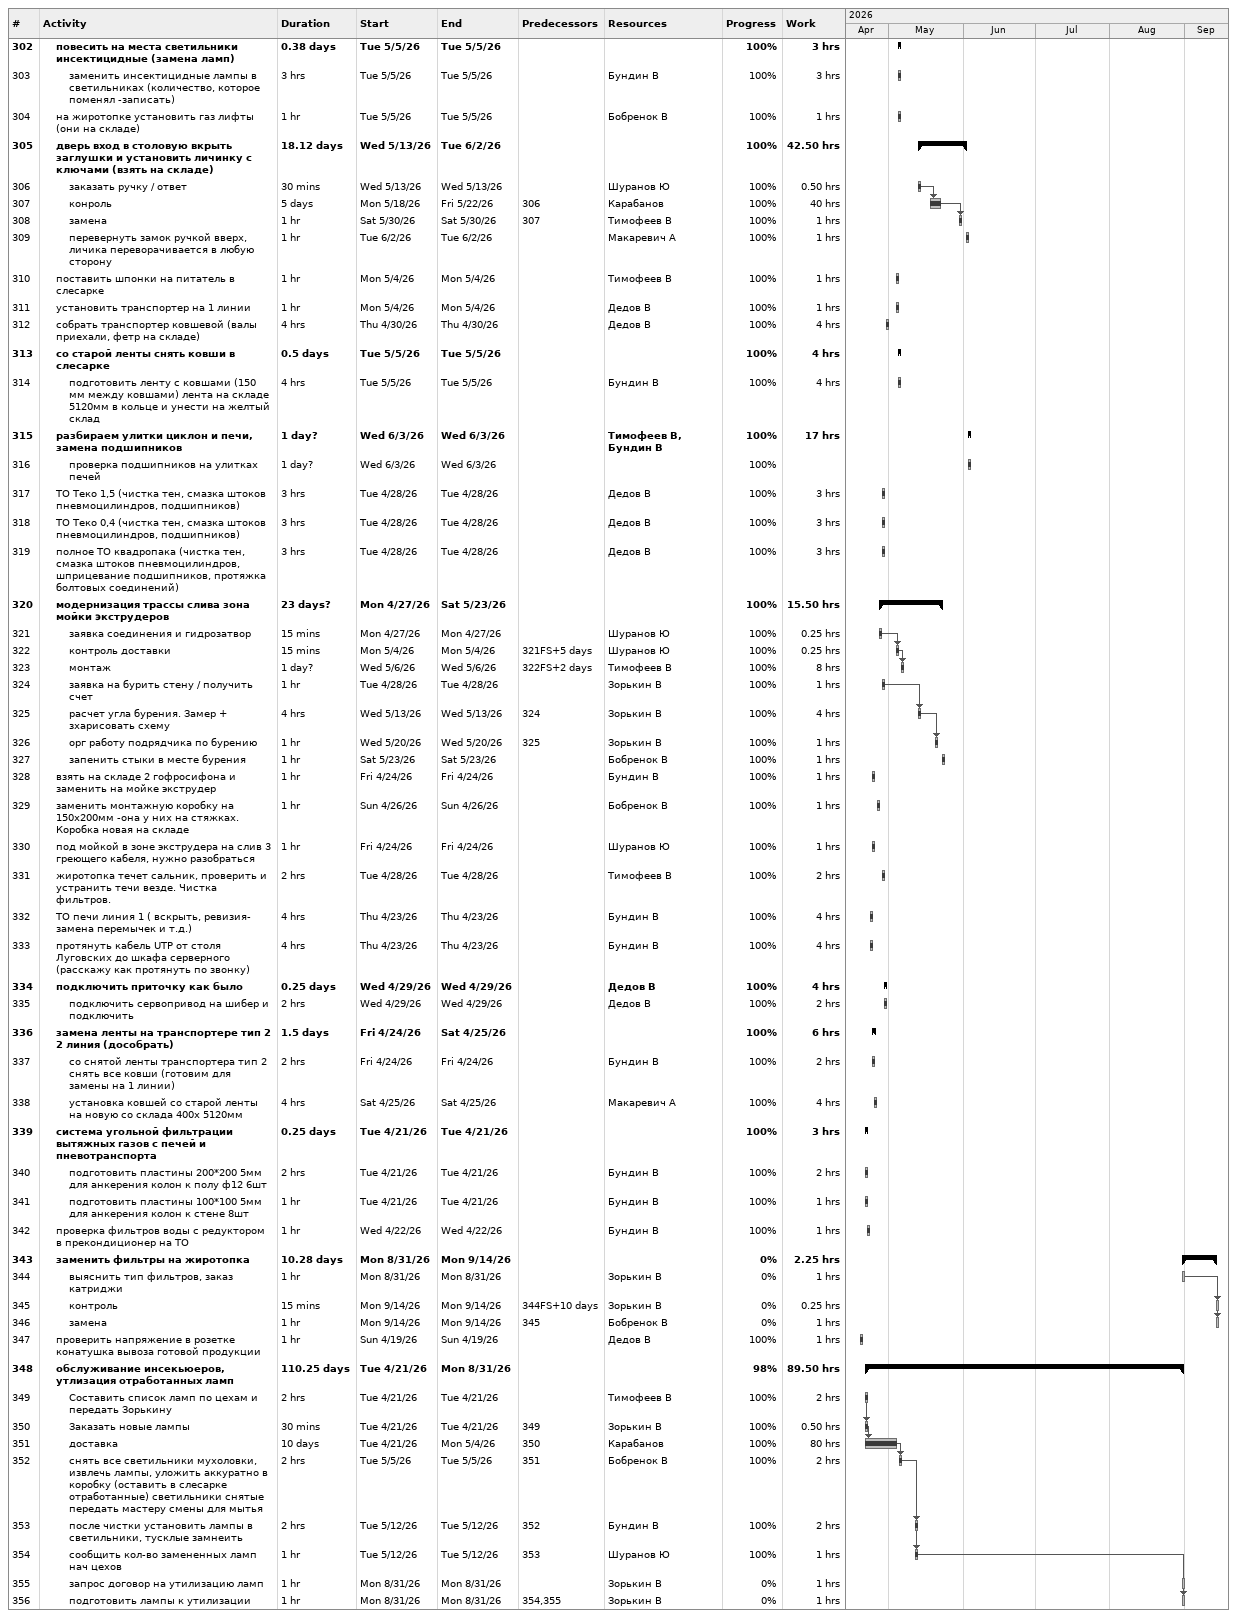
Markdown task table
| ID | Level | Task | Duration | Start | Finish | Predecessors | Resources | % complete | Work (h) |
|---|---|---|---|---|---|---|---|---|---|
| 302 | 2 | **повесить на места светильники инсектицидные (замена ламп)** | 0.38d | 2026-05-05 | 2026-05-05 |  |  | 100 | 3 |
| 303 | 3 | заменить инсектицидные лампы в светильниках (количество, которое поменял -записать) | 3h | 2026-05-05 | 2026-05-05 |  | Бундин В | 100 | 3 |
| 304 | 2 | на жиротопке установить газ лифты (они на складе) | 1h | 2026-05-05 | 2026-05-05 |  | Бобренок В | 100 | 1 |
| 305 | 2 | **дверь вход в столовую вкрыть заглушки и установить личинку с ключами (взять на складе)** | 18.12d | 2026-05-13 | 2026-06-02 |  |  | 100 | 42.50 |
| 306 | 3 | заказать ручку / ответ | 30min | 2026-05-13 | 2026-05-13 |  | Шуранов Ю | 100 | 0.50 |
| 307 | 3 | конроль | 5d | 2026-05-18 | 2026-05-22 | 306 | Карабанов | 100 | 40 |
| 308 | 3 | замена | 1h | 2026-05-30 | 2026-05-30 | 307 | Тимофеев В | 100 | 1 |
| 309 | 3 | перевернуть замок ручкой вверх, личика переворачивается в любую сторону | 1h | 2026-06-02 | 2026-06-02 |  | Макаревич А | 100 | 1 |
| 310 | 2 | поставить шпонки на питатель в слесарке | 1h | 2026-05-04 | 2026-05-04 |  | Тимофеев В | 100 | 1 |
| 311 | 2 | установить транспортер на 1 линии | 1h | 2026-05-04 | 2026-05-04 |  | Дедов В | 100 | 1 |
| 312 | 2 | собрать транспортер ковшевой (валы приехали, фетр на складе) | 4h | 2026-04-30 | 2026-04-30 |  | Дедов В | 100 | 4 |
| 313 | 2 | **со старой ленты снять ковши в слесарке** | 0.5d | 2026-05-05 | 2026-05-05 |  |  | 100 | 4 |
| 314 | 3 | подготовить ленту с ковшами (150 мм между ковшами) лента на складе 5120мм в кольце и унести на желтый склад | 4h | 2026-05-05 | 2026-05-05 |  | Бундин В | 100 | 4 |
| 315 | 2 | **разбираем улитки циклон и печи, замена подшипников** | 1d? | 2026-06-03 | 2026-06-03 |  | Тимофеев В, Бундин В | 100 | 17 |
| 316 | 3 | проверка подшипников на улитках печей | 1d? | 2026-06-03 | 2026-06-03 |  |  | 100 |  |
| 317 | 2 | ТО Теко 1,5 (чистка тен, смазка штоков пневмоцилиндров, подшипников) | 3h | 2026-04-28 | 2026-04-28 |  | Дедов В | 100 | 3 |
| 318 | 2 | ТО Теко 0,4 (чистка тен, смазка штоков пневмоцилиндров, подшипников) | 3h | 2026-04-28 | 2026-04-28 |  | Дедов В | 100 | 3 |
| 319 | 2 | полное ТО квадропака (чистка тен, смазка штоков пневмоцилиндров, шприцевание подшипников, протяжка болтовых соединений) | 3h | 2026-04-28 | 2026-04-28 |  | Дедов В | 100 | 3 |
| 320 | 2 | **модернизация трассы слива зона мойки экструдеров** | 23d? | 2026-04-27 | 2026-05-23 |  |  | 100 | 15.50 |
| 321 | 3 | заявка соединения и гидрозатвор | 15min | 2026-04-27 | 2026-04-27 |  | Шуранов Ю | 100 | 0.25 |
| 322 | 3 | контроль доставки | 15min | 2026-05-04 | 2026-05-04 | 321FS+5d | Шуранов Ю | 100 | 0.25 |
| 323 | 3 | монтаж | 1d? | 2026-05-06 | 2026-05-06 | 322FS+2d | Тимофеев В | 100 | 8 |
| 324 | 3 | заявка на бурить стену / получить счет | 1h | 2026-04-28 | 2026-04-28 |  | Зорькин В | 100 | 1 |
| 325 | 3 | расчет угла бурения. Замер + зхарисовать схему | 4h | 2026-05-13 | 2026-05-13 | 324 | Зорькин В | 100 | 4 |
| 326 | 3 | орг работу подрядчика по бурению | 1h | 2026-05-20 | 2026-05-20 | 325 | Зорькин В | 100 | 1 |
| 327 | 3 | запенить стыки в месте бурения | 1h | 2026-05-23 | 2026-05-23 |  | Бобренок В | 100 | 1 |
| 328 | 2 | взять на складе 2 гофросифона и заменить на мойке экструдер | 1h | 2026-04-24 | 2026-04-24 |  | Бундин В | 100 | 1 |
| 329 | 2 | заменить монтажную коробку на 150х200мм -она у них на стяжках. Коробка новая на складе | 1h | 2026-04-26 | 2026-04-26 |  | Бобренок В | 100 | 1 |
| 330 | 2 | под мойкой в зоне экструдера на слив 3 греющего кабеля, нужно разобраться | 1h | 2026-04-24 | 2026-04-24 |  | Шуранов Ю | 100 | 1 |
| 331 | 2 | жиротопка течет сальник, проверить и устранить течи везде. Чистка фильтров. | 2h | 2026-04-28 | 2026-04-28 |  | Тимофеев В | 100 | 2 |
| 332 | 2 | ТО печи линия 1 ( вскрыть, ревизия- замена перемычек и т.д.) | 4h | 2026-04-23 | 2026-04-23 |  | Бундин В | 100 | 4 |
| 333 | 2 | протянуть кабель UTP от столя Луговских до шкафа серверного (расскажу как протянуть по звонку) | 4h | 2026-04-23 | 2026-04-23 |  | Бундин В | 100 | 4 |
| 334 | 2 | **подключить приточку как было** | 0.25d | 2026-04-29 | 2026-04-29 |  | Дедов В | 100 | 4 |
| 335 | 3 | подключить сервопривод на шибер и подключить | 2h | 2026-04-29 | 2026-04-29 |  | Дедов В | 100 | 2 |
| 336 | 2 | **замена ленты на транспортере тип 2 2 линия (дособрать)** | 1.5d | 2026-04-24 | 2026-04-25 |  |  | 100 | 6 |
| 337 | 3 | со снятой ленты транспортера тип 2 снять все ковши (готовим для замены на 1 линии) | 2h | 2026-04-24 | 2026-04-24 |  | Бундин В | 100 | 2 |
| 338 | 3 | установка ковшей со старой ленты на новую со склада 400х 5120мм | 4h | 2026-04-25 | 2026-04-25 |  | Макаревич А | 100 | 4 |
| 339 | 2 | **система угольной фильтрации вытяжных газов с печей и пневотранспорта** | 0.25d | 2026-04-21 | 2026-04-21 |  |  | 100 | 3 |
| 340 | 3 | подготовить пластины 200*200 5мм для анкерения колон к полу ф12 6шт | 2h | 2026-04-21 | 2026-04-21 |  | Бундин В | 100 | 2 |
| 341 | 3 | подготовить пластины 100*100 5мм для анкерения колон к стене 8шт | 1h | 2026-04-21 | 2026-04-21 |  | Бундин В | 100 | 1 |
| 342 | 2 | проверка фильтров воды с редуктором в прекондиционер на ТО | 1h | 2026-04-22 | 2026-04-22 |  | Бундин В | 100 | 1 |
| 343 | 2 | **заменить фильтры на жиротопка** | 10.28d | 2026-08-31 | 2026-09-14 |  |  | 0 | 2.25 |
| 344 | 3 | выяснить тип фильтров, заказ катриджи | 1h | 2026-08-31 | 2026-08-31 |  | Зорькин В | 0 | 1 |
| 345 | 3 | контроль | 15min | 2026-09-14 | 2026-09-14 | 344FS+10d | Зорькин В | 0 | 0.25 |
| 346 | 3 | замена | 1h | 2026-09-14 | 2026-09-14 | 345 | Бобренок В | 0 | 1 |
| 347 | 2 | проверить напряжение в розетке конатушка вывоза готовой продукции | 1h | 2026-04-19 | 2026-04-19 |  | Дедов В | 100 | 1 |
| 348 | 2 | **обслуживание инсекьюеров, утлизация отработанных ламп** | 110.25d | 2026-04-21 | 2026-08-31 |  |  | 98 | 89.50 |
| 349 | 3 | Составить список ламп по цехам и передать Зорькину | 2h | 2026-04-21 | 2026-04-21 |  | Тимофеев В | 100 | 2 |
| 350 | 3 | Заказать новые лампы | 30min | 2026-04-21 | 2026-04-21 | 349 | Зорькин В | 100 | 0.50 |
| 351 | 3 | доставка | 10d | 2026-04-21 | 2026-05-04 | 350 | Карабанов | 100 | 80 |
| 352 | 3 | снять все светильники мухоловки, извлечь лампы, уложить аккуратно в коробку (оставить в слесарке отработанные) светильники снятые передать мастеру смены для мытья | 2h | 2026-05-05 | 2026-05-05 | 351 | Бобренок В | 100 | 2 |
| 353 | 3 | после чистки установить лампы в светильники, тусклые замнеить | 2h | 2026-05-12 | 2026-05-12 | 352 | Бундин В | 100 | 2 |
| 354 | 3 | сообщить кол-во замененных ламп нач цехов | 1h | 2026-05-12 | 2026-05-12 | 353 | Шуранов Ю | 100 | 1 |
| 355 | 3 | запрос договор на утилизацию ламп | 1h | 2026-08-31 | 2026-08-31 |  | Зорькин В | 0 | 1 |
| 356 | 3 | подготовить лампы к утилизации | 1h | 2026-08-31 | 2026-08-31 | 354, 355 | Зорькин В | 0 | 1 |
